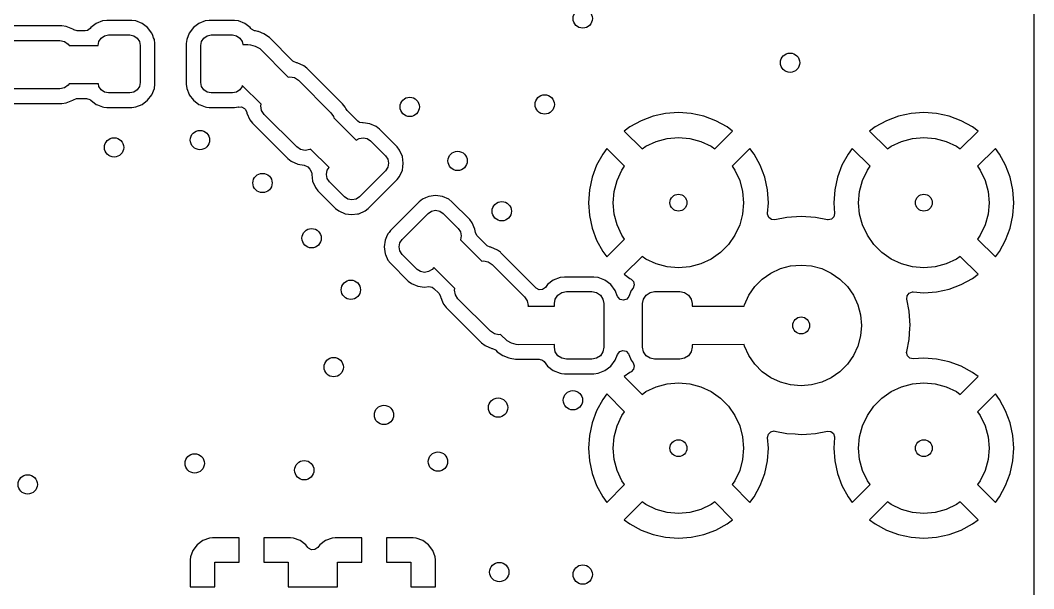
# Model space of a CAD drawing. Extents: x 0.21 to 2.19, y 0.21 to 1.79.
# Drawn here: x 1.364 to 2.19, y 0.574 to 1.038 of the extents above; entities that cross this region are included whole.
import ezdxf

# ---------------------------------------------------------------- set-up
doc = ezdxf.new("R2010")
doc.units = 0
doc.header["$MEASUREMENT"] = 0
doc.layers.add('BLACK', color=7, linetype='CONTINUOUS')

msp = doc.modelspace()

# ---------------------------------------------------------------- linework, layer by layer
at = {"layer": 'BLACK', "linetype": 'CONTINUOUS'}
for p, q in [((2.18959, 1.78463), (2.18959, 0.21537)), ((1.3974, 1.03292), (1.3566, 1.03292)), ((1.40088, 1.0325), (1.3974, 1.03292)), ((1.3974, 1.03292), (1.3974, 1.03292)), ((1.42544, 1.035), (1.42097, 1.0316)), ((1.43067, 1.03706), (1.42544, 1.035)), ((1.43396, 1.03745), (1.43067, 1.03706)), ((1.45438, 1.03745), (1.43396, 1.03745)), ((1.43396, 1.03745), (1.43396, 1.03745)), ((1.45767, 1.03706), (1.45438, 1.03745)), ((1.45438, 1.03745), (1.45438, 1.03745)), ((1.46289, 1.035), (1.45767, 1.03706)), ((1.45767, 1.03706), (1.45767, 1.03706)), ((1.46737, 1.0316), (1.46289, 1.035)), ((1.46289, 1.035), (1.46289, 1.035)), ((1.46289, 1.035), (1.46289, 1.035)), ((1.50911, 1.035), (1.50463, 1.0316)), ((1.51433, 1.03706), (1.50911, 1.035)), ((1.51762, 1.03745), (1.51433, 1.03706)), ((1.53804, 1.03745), (1.51762, 1.03745)), ((1.51762, 1.03745), (1.51762, 1.03745)), ((1.54133, 1.03706), (1.53804, 1.03745)), ((1.53804, 1.03745), (1.53804, 1.03745)), ((1.54656, 1.035), (1.54133, 1.03706)), ((1.54133, 1.03706), (1.54133, 1.03706)), ((1.55103, 1.0316), (1.54656, 1.035)), ((1.54656, 1.035), (1.54656, 1.035)), ((1.54656, 1.035), (1.54656, 1.035)), ((1.40642, 1.03031), (1.40088, 1.0325)), ((1.40088, 1.0325), (1.40088, 1.0325)), ((1.40685, 1.02999), (1.40642, 1.03031)), ((1.40642, 1.03031), (1.40642, 1.03031)), ((1.40717, 1.02977), (1.40685, 1.02999)), ((1.40985, 1.02898), (1.40717, 1.02977)), ((1.41651, 1.02898), (1.40985, 1.02898)), ((1.41822, 1.02928), (1.41651, 1.02898)), ((1.42047, 1.03094), (1.41822, 1.02928)), ((1.42097, 1.0316), (1.42047, 1.03094)), ((1.42947, 1.0231), (1.43226, 1.02497)), ((1.43226, 1.02497), (1.43556, 1.02562)), ((1.43556, 1.02562), (1.45278, 1.02562)), ((1.45278, 1.02562), (1.45608, 1.02497)), ((1.45608, 1.02497), (1.45887, 1.0231)), ((1.47077, 1.02712), (1.46737, 1.0316)), ((1.47157, 1.0251), (1.47077, 1.02712)), ((1.47225, 1.02337), (1.47157, 1.0251)), ((1.50123, 1.02712), (1.49917, 1.0219)), ((1.50463, 1.0316), (1.50123, 1.02712)), ((1.51313, 1.0231), (1.51592, 1.02497)), ((1.51592, 1.02497), (1.51922, 1.02562)), ((1.51922, 1.02562), (1.53644, 1.02562)), ((1.53644, 1.02562), (1.53974, 1.02497)), ((1.53974, 1.02497), (1.54253, 1.0231)), ((1.55156, 1.0309), (1.55103, 1.0316)), ((1.55207, 1.03033), (1.55156, 1.0309)), ((1.55455, 1.02904), (1.55207, 1.03033)), ((1.55531, 1.02888), (1.55455, 1.02904)), ((1.55715, 1.02852), (1.55531, 1.02888)), ((1.55762, 1.02833), (1.55715, 1.02852)), ((1.55715, 1.02852), (1.55715, 1.02852)), ((1.56217, 1.02644), (1.55762, 1.02833)), ((1.56669, 1.02342), (1.56217, 1.02644)), ((1.3583, 1.02109), (1.3957, 1.02109)), ((1.3957, 1.02109), (1.39947, 1.02034)), ((1.39947, 1.02034), (1.40266, 1.0182)), ((1.40266, 1.0182), (1.40342, 1.01707)), ((1.40342, 1.01707), (1.42697, 1.01712)), ((1.42697, 1.01712), (1.4276, 1.02031)), ((1.4276, 1.02031), (1.42947, 1.0231)), ((1.45887, 1.0231), (1.46074, 1.02031)), ((1.46074, 1.02031), (1.46139, 1.01701)), ((1.46139, 1.01701), (1.46139, 0.98699)), ((1.47283, 1.0219), (1.47225, 1.02337)), ((1.47322, 1.01861), (1.47283, 1.0219)), ((1.47322, 0.98539), (1.47322, 1.01861)), ((1.47322, 1.01861), (1.47322, 1.01861)), ((1.49917, 1.0219), (1.49878, 1.01861)), ((1.49878, 1.01861), (1.49878, 0.98539)), ((1.51061, 1.01701), (1.51126, 1.02031)), ((1.51061, 0.98699), (1.51061, 1.01701)), ((1.51126, 1.02031), (1.51313, 1.0231)), ((1.54253, 1.0231), (1.5444, 1.02031)), ((1.5444, 1.02031), (1.54491, 1.01772)), ((1.54491, 1.01772), (1.54911, 1.01775)), ((1.54911, 1.01775), (1.55116, 1.01761)), ((1.55116, 1.01761), (1.55513, 1.01655)), ((1.55513, 1.01655), (1.55869, 1.01449)), ((1.58583, 1.00428), (1.56669, 1.02342)), ((1.56669, 1.02342), (1.56669, 1.02342)), ((1.55869, 1.01449), (1.58198, 0.99132)), ((1.58611, 1.00402), (1.58583, 1.00428)), ((1.58866, 1.00288), (1.58611, 1.00402)), ((1.58919, 1.0028), (1.58866, 1.00288)), ((1.59466, 1.00043), (1.58919, 1.0028)), ((1.59711, 0.9985), (1.59466, 1.00043)), ((1.59466, 1.00043), (1.59466, 1.00043)), ((1.58198, 0.99132), (1.58329, 0.99158)), ((1.58329, 0.99158), (1.58706, 0.99083)), ((1.59741, 0.99826), (1.59711, 0.9985)), ((1.59742, 0.99826), (1.59741, 0.99826)), ((1.62626, 0.96942), (1.59742, 0.99826)), ((1.40266, 0.9846), (1.39947, 0.98247)), ((1.4034, 0.98571), (1.40266, 0.9846)), ((1.42719, 0.98575), (1.4034, 0.98571)), ((1.4276, 0.98369), (1.42719, 0.98575)), ((1.42947, 0.9809), (1.4276, 0.98369)), ((1.46074, 0.98369), (1.45887, 0.9809)), ((1.46139, 0.98699), (1.46074, 0.98369)), ((1.47283, 0.9821), (1.47322, 0.98539)), ((1.49878, 0.98539), (1.49917, 0.9821)), ((1.51126, 0.98369), (1.51061, 0.98699)), ((1.51313, 0.9809), (1.51126, 0.98369)), ((1.5444, 0.98369), (1.54253, 0.9809)), ((1.54453, 0.98434), (1.5444, 0.98369)), ((1.55979, 0.96914), (1.54453, 0.98434)), ((1.58706, 0.99083), (1.59025, 0.9887)), ((1.59025, 0.9887), (1.6167, 0.96225)), ((1.3957, 0.98172), (1.3583, 0.98172)), ((1.39947, 0.98247), (1.3957, 0.98172)), ((1.43226, 0.97903), (1.42947, 0.9809)), ((1.43556, 0.97838), (1.43226, 0.97903)), ((1.45278, 0.97838), (1.43556, 0.97838)), ((1.45608, 0.97903), (1.45278, 0.97838)), ((1.45887, 0.9809), (1.45608, 0.97903)), ((1.46737, 0.9724), (1.47077, 0.97688)), ((1.47077, 0.97688), (1.47283, 0.9821)), ((1.49917, 0.9821), (1.50117, 0.97703)), ((1.50117, 0.97703), (1.50123, 0.97688)), ((1.50123, 0.97688), (1.50463, 0.9724)), ((1.51592, 0.97903), (1.51313, 0.9809)), ((1.51922, 0.97838), (1.51592, 0.97903)), ((1.53644, 0.97838), (1.51922, 0.97838)), ((1.53974, 0.97903), (1.53644, 0.97838)), ((1.54253, 0.9809), (1.53974, 0.97903)), ((1.3566, 0.96989), (1.3974, 0.96989)), ((1.3974, 0.96989), (1.40088, 0.9703)), ((1.3974, 0.96989), (1.3974, 0.96989)), ((1.40088, 0.9703), (1.40642, 0.97249)), ((1.40642, 0.97249), (1.40685, 0.97281)), ((1.40642, 0.97249), (1.40642, 0.97249)), ((1.40685, 0.97281), (1.40946, 0.97381)), ((1.40946, 0.97381), (1.40985, 0.97382)), ((1.40985, 0.97382), (1.41749, 0.97382)), ((1.41749, 0.97382), (1.42017, 0.97304)), ((1.42017, 0.97304), (1.42085, 0.97249)), ((1.42085, 0.97249), (1.42097, 0.9724)), ((1.42097, 0.9724), (1.42097, 0.9724)), ((1.42097, 0.9724), (1.42544, 0.969)), ((1.42544, 0.969), (1.4266, 0.96855)), ((1.4266, 0.96855), (1.43067, 0.96694)), ((1.43067, 0.96694), (1.43067, 0.96694)), ((1.43067, 0.96694), (1.43171, 0.96682)), ((1.43171, 0.96682), (1.43396, 0.96655)), ((1.43396, 0.96655), (1.43396, 0.96655)), ((1.43396, 0.96655), (1.45438, 0.96655)), ((1.45438, 0.96655), (1.45767, 0.96694)), ((1.45438, 0.96655), (1.45438, 0.96655)), ((1.45767, 0.96694), (1.46289, 0.969)), ((1.46289, 0.969), (1.46737, 0.9724)), ((1.50463, 0.9724), (1.50911, 0.969)), ((1.50911, 0.969), (1.51026, 0.96855)), ((1.51026, 0.96855), (1.51433, 0.96694)), ((1.51433, 0.96694), (1.51433, 0.96694)), ((1.51433, 0.96694), (1.51537, 0.96682)), ((1.51537, 0.96682), (1.51762, 0.96655)), ((1.51762, 0.96655), (1.51762, 0.96655)), ((1.51762, 0.96655), (1.53804, 0.96655)), ((1.53804, 0.96655), (1.54133, 0.96694)), ((1.53804, 0.96655), (1.53804, 0.96655)), ((1.54133, 0.96694), (1.54164, 0.96702)), ((1.54164, 0.96702), (1.54167, 0.96689)), ((1.54167, 0.96689), (1.54383, 0.96709)), ((1.54383, 0.96709), (1.54631, 0.9658)), ((1.55953, 0.96782), (1.55979, 0.96914)), ((1.56028, 0.96405), (1.55953, 0.96782)), ((1.62626, 0.96941), (1.62626, 0.96942)), ((1.62843, 0.96666), (1.62626, 0.96941)), ((1.62626, 0.96941), (1.62626, 0.96941)), ((1.62887, 0.96565), (1.62843, 0.96666)), ((1.54631, 0.9658), (1.54638, 0.96573)), ((1.54638, 0.96573), (1.54682, 0.96528)), ((1.54682, 0.96528), (1.54816, 0.96283)), ((1.54816, 0.96283), (1.54823, 0.96245)), ((1.54823, 0.96245), (1.5483, 0.96191)), ((1.5483, 0.96191), (1.5483, 0.96191)), ((1.5483, 0.96191), (1.55068, 0.95645)), ((1.56241, 0.96086), (1.56028, 0.96405)), ((1.58886, 0.93441), (1.56241, 0.96086)), ((1.6167, 0.96225), (1.61883, 0.95906)), ((1.61883, 0.95906), (1.61901, 0.95813)), ((1.62888, 0.96561), (1.62887, 0.96565)), ((1.62993, 0.96408), (1.62888, 0.96561)), ((1.63869, 0.95531), (1.62993, 0.96408)), ((1.87934, 0.95934), (1.86953, 0.95568)), ((1.88956, 0.96156), (1.87934, 0.95934)), ((1.9, 0.96231), (1.88956, 0.96156)), ((1.91044, 0.96156), (1.9, 0.96231)), ((1.92066, 0.95934), (1.91044, 0.96156)), ((1.93047, 0.95568), (1.92066, 0.95934)), ((2.07934, 0.95934), (2.06953, 0.95568)), ((2.08956, 0.96156), (2.07934, 0.95934)), ((2.1, 0.96231), (2.08956, 0.96156)), ((2.11044, 0.96156), (2.1, 0.96231)), ((2.12066, 0.95934), (2.11044, 0.96156)), ((2.13047, 0.95568), (2.12066, 0.95934)), ((1.55068, 0.95645), (1.55284, 0.95369)), ((1.55284, 0.95369), (1.55284, 0.95369)), ((1.55284, 0.95369), (1.55285, 0.95369)), ((1.55285, 0.95369), (1.58169, 0.92485)), ((1.61901, 0.95813), (1.63745, 0.93977)), ((1.64011, 0.95432), (1.63869, 0.95531)), ((1.64261, 0.95395), (1.64011, 0.95432)), ((1.64261, 0.95392), (1.64261, 0.95395)), ((1.6428, 0.95392), (1.64261, 0.95392)), ((1.64287, 0.95391), (1.6428, 0.95392)), ((1.64295, 0.95392), (1.64287, 0.95391)), ((1.64851, 0.95315), (1.64295, 0.95392)), ((1.64295, 0.95392), (1.64295, 0.95392)), ((1.65367, 0.95091), (1.64851, 0.95315)), ((1.64851, 0.95315), (1.64851, 0.95315)), ((1.64851, 0.95315), (1.64851, 0.95315)), ((1.65627, 0.94887), (1.65367, 0.95091)), ((1.86035, 0.95067), (1.85583, 0.94728)), ((1.86953, 0.95568), (1.86035, 0.95067)), ((1.93965, 0.95067), (1.93047, 0.95568)), ((1.94417, 0.94728), (1.93965, 0.95067)), ((2.06035, 0.95067), (2.05583, 0.94728)), ((2.06953, 0.95568), (2.06035, 0.95067)), ((2.13965, 0.95067), (2.13047, 0.95568)), ((2.14417, 0.94728), (2.13965, 0.95067)), ((1.63965, 0.94124), (1.64295, 0.94189)), ((1.64295, 0.94189), (1.64624, 0.94124)), ((1.67071, 0.93443), (1.65627, 0.94887)), ((1.65627, 0.94887), (1.65627, 0.94887)), ((1.65627, 0.94887), (1.65627, 0.94887)), ((1.85583, 0.94728), (1.85583, 0.94728)), ((1.85583, 0.94728), (1.8703, 0.93281)), ((1.89077, 0.94132), (1.9, 0.94212)), ((1.9, 0.94212), (1.90923, 0.94132)), ((1.9297, 0.93281), (1.94417, 0.94728)), ((2.05583, 0.94728), (2.05583, 0.94728)), ((2.05583, 0.94728), (2.0703, 0.93281)), ((2.09077, 0.94132), (2.1, 0.94212)), ((2.1, 0.94212), (2.10923, 0.94132)), ((2.1297, 0.93281), (2.14417, 0.94728)), ((1.59205, 0.93228), (1.58886, 0.93441)), ((1.63745, 0.93977), (1.63965, 0.94124)), ((1.64624, 0.94124), (1.64903, 0.93937)), ((1.64903, 0.93937), (1.66121, 0.92719)), ((1.67276, 0.93182), (1.67071, 0.93443)), ((1.67071, 0.93443), (1.67071, 0.93443)), ((1.67071, 0.93443), (1.67071, 0.93443)), ((1.8703, 0.93281), (1.87343, 0.935)), ((1.87343, 0.935), (1.88182, 0.93892)), ((1.88182, 0.93892), (1.89077, 0.94132)), ((1.90923, 0.94132), (1.91818, 0.93892)), ((1.91818, 0.93892), (1.92657, 0.935)), ((1.92657, 0.935), (1.9297, 0.93281)), ((2.0703, 0.93281), (2.07343, 0.935)), ((2.07343, 0.935), (2.08182, 0.93892)), ((2.08182, 0.93892), (2.09077, 0.94132)), ((2.10923, 0.94132), (2.11818, 0.93892)), ((2.11818, 0.93892), (2.12657, 0.935)), ((2.12657, 0.935), (2.1297, 0.93281)), ((1.59582, 0.93153), (1.59205, 0.93228)), ((1.59958, 0.93228), (1.59582, 0.93153)), ((1.60015, 0.93265), (1.59958, 0.93228)), ((1.61526, 0.9176), (1.60015, 0.93265)), ((1.66121, 0.92719), (1.66308, 0.9244)), ((1.67499, 0.92667), (1.67276, 0.93182)), ((1.67576, 0.9211), (1.67499, 0.92667)), ((1.67499, 0.92667), (1.67499, 0.92667)), ((1.67499, 0.92667), (1.67499, 0.92667)), ((1.83831, 0.92862), (1.83329, 0.91944)), ((1.84169, 0.93314), (1.83831, 0.92862)), ((1.85616, 0.91867), (1.84169, 0.93314)), ((1.84169, 0.93314), (1.84169, 0.93314)), ((1.95831, 0.93314), (1.94384, 0.91867)), ((1.96169, 0.92862), (1.95831, 0.93314)), ((1.96671, 0.91944), (1.96169, 0.92862)), ((2.03831, 0.92862), (2.03329, 0.91944)), ((2.04169, 0.93314), (2.03831, 0.92862)), ((2.05616, 0.91867), (2.04169, 0.93314)), ((2.04169, 0.93314), (2.04169, 0.93314)), ((2.15831, 0.93314), (2.14384, 0.91867)), ((2.16169, 0.92862), (2.15831, 0.93314)), ((2.15831, 0.93314), (2.15831, 0.93314)), ((2.16671, 0.91944), (2.16169, 0.92862)), ((1.58169, 0.92485), (1.58169, 0.92484)), ((1.58169, 0.92484), (1.58169, 0.92484)), ((1.58169, 0.92484), (1.58445, 0.92268)), ((1.58445, 0.92268), (1.58991, 0.9203)), ((1.58991, 0.9203), (1.58991, 0.9203)), ((1.58991, 0.9203), (1.58991, 0.9203)), ((1.58991, 0.9203), (1.59496, 0.91961)), ((1.59496, 0.91961), (1.59751, 0.91847)), ((1.59751, 0.91847), (1.59779, 0.9182)), ((1.59779, 0.9182), (1.59969, 0.91631)), ((1.61376, 0.91535), (1.61526, 0.9176)), ((1.66308, 0.91781), (1.66121, 0.91501)), ((1.66308, 0.9244), (1.66374, 0.9211)), ((1.66374, 0.9211), (1.66308, 0.91781)), ((1.67499, 0.91554), (1.67537, 0.91823)), ((1.67537, 0.91823), (1.67576, 0.9211)), ((1.67576, 0.9211), (1.67576, 0.9211)), ((1.83329, 0.91944), (1.82963, 0.90963)), ((1.85397, 0.91555), (1.85616, 0.91867)), ((1.94384, 0.91867), (1.94603, 0.91555)), ((1.97037, 0.90963), (1.96671, 0.91944)), ((2.03329, 0.91944), (2.02963, 0.90963)), ((2.05397, 0.91555), (2.05616, 0.91867)), ((2.14384, 0.91867), (2.14603, 0.91555)), ((2.17037, 0.90963), (2.16671, 0.91944)), ((1.59969, 0.91631), (1.60103, 0.91386)), ((1.60103, 0.91386), (1.60108, 0.91239)), ((1.60108, 0.91239), (1.60108, 0.91239)), ((1.60108, 0.91239), (1.60108, 0.91239)), ((1.60108, 0.91239), (1.60109, 0.91213)), ((1.60109, 0.91213), (1.60108, 0.91205)), ((1.60108, 0.91205), (1.60108, 0.91205)), ((1.60108, 0.91205), (1.60185, 0.90649)), ((1.61311, 0.91205), (1.61376, 0.91535)), ((1.61376, 0.90876), (1.61311, 0.91205)), ((1.61563, 0.90597), (1.61376, 0.90876)), ((1.66121, 0.91501), (1.63999, 0.89379)), ((1.67071, 0.90778), (1.67276, 0.91038)), ((1.67276, 0.91038), (1.67499, 0.91554)), ((1.82963, 0.90963), (1.82741, 0.89941)), ((1.85006, 0.90715), (1.85397, 0.91555)), ((1.94603, 0.91555), (1.94994, 0.90715)), ((1.97259, 0.89941), (1.97037, 0.90963)), ((2.02963, 0.90963), (2.02741, 0.89941)), ((2.05006, 0.90715), (2.05397, 0.91555)), ((2.14603, 0.91555), (2.14994, 0.90715)), ((2.17259, 0.89941), (2.17037, 0.90963)), ((1.60185, 0.90649), (1.60185, 0.90649)), ((1.60185, 0.90649), (1.60185, 0.90649)), ((1.60185, 0.90649), (1.60409, 0.90133)), ((1.60409, 0.90133), (1.60613, 0.89873)), ((1.62781, 0.89379), (1.61563, 0.90597)), ((1.64722, 0.88429), (1.67071, 0.90778)), ((1.84766, 0.8982), (1.85006, 0.90715)), ((1.94994, 0.90715), (1.95234, 0.8982)), ((2.04766, 0.8982), (2.05006, 0.90715)), ((2.14994, 0.90715), (2.15234, 0.8982)), ((1.60613, 0.89873), (1.60613, 0.89873)), ((1.60613, 0.89873), (1.60613, 0.89873)), ((1.60613, 0.89873), (1.62057, 0.88429)), ((1.6306, 0.89192), (1.62781, 0.89379)), ((1.63999, 0.89379), (1.63719, 0.89192)), ((1.69396, 0.89287), (1.69138, 0.89176)), ((1.69654, 0.89399), (1.69396, 0.89287)), ((1.7021, 0.89476), (1.69654, 0.89399)), ((1.69654, 0.89399), (1.69654, 0.89399)), ((1.70767, 0.89399), (1.7021, 0.89476)), ((1.7021, 0.89476), (1.7021, 0.89476)), ((1.71282, 0.89176), (1.70767, 0.89399)), ((1.70767, 0.89399), (1.70767, 0.89399)), ((1.70767, 0.89399), (1.70767, 0.89399)), ((1.82741, 0.89941), (1.82666, 0.88897)), ((1.84685, 0.88897), (1.84766, 0.8982)), ((1.95234, 0.8982), (1.95315, 0.88897)), ((1.97334, 0.88897), (1.97259, 0.89941)), ((2.02741, 0.89941), (2.02666, 0.88897)), ((2.04685, 0.88897), (2.04766, 0.8982)), ((2.15234, 0.8982), (2.15315, 0.88897)), ((2.17334, 0.88897), (2.17259, 0.89941)), ((1.62057, 0.88429), (1.62057, 0.88429)), ((1.62057, 0.88429), (1.62057, 0.88429)), ((1.62057, 0.88429), (1.62318, 0.88224)), ((1.6339, 0.89126), (1.6306, 0.89192)), ((1.63719, 0.89192), (1.6339, 0.89126)), ((1.64462, 0.88224), (1.64722, 0.88429)), ((1.68878, 0.88971), (1.66529, 0.86622)), ((1.69133, 0.89172), (1.68878, 0.88971)), ((1.69138, 0.89176), (1.69133, 0.89172)), ((1.71543, 0.88971), (1.71282, 0.89176)), ((1.72987, 0.87527), (1.71543, 0.88971)), ((1.71543, 0.88971), (1.71543, 0.88971)), ((1.71543, 0.88971), (1.71543, 0.88971)), ((1.82666, 0.88897), (1.82741, 0.87854)), ((1.84766, 0.87974), (1.84685, 0.88897)), ((1.95315, 0.88897), (1.95234, 0.87974)), ((1.97271, 0.88028), (1.97334, 0.88897)), ((2.02666, 0.88897), (2.02729, 0.88028)), ((2.04766, 0.87974), (2.04685, 0.88897)), ((2.15315, 0.88897), (2.15234, 0.87974)), ((2.17259, 0.87854), (2.17334, 0.88897)), ((1.62318, 0.88224), (1.62833, 0.88001)), ((1.62833, 0.88001), (1.62833, 0.88001)), ((1.62833, 0.88001), (1.62833, 0.88001)), ((1.62833, 0.88001), (1.6339, 0.87924)), ((1.6339, 0.87924), (1.63838, 0.87986)), ((1.6339, 0.87924), (1.6339, 0.87924)), ((1.6339, 0.87924), (1.6339, 0.87924)), ((1.63838, 0.87986), (1.63946, 0.88001)), ((1.63946, 0.88001), (1.64462, 0.88224)), ((1.67479, 0.85899), (1.69601, 0.88021)), ((1.69601, 0.88021), (1.69881, 0.88208)), ((1.69881, 0.88208), (1.7021, 0.88274)), ((1.7021, 0.88274), (1.7054, 0.88208)), ((1.7054, 0.88208), (1.70819, 0.88021)), ((1.70819, 0.88021), (1.72037, 0.86803)), ((1.82741, 0.87854), (1.82963, 0.86831)), ((1.85006, 0.87079), (1.84766, 0.87974)), ((1.95234, 0.87974), (1.94994, 0.87079)), ((1.97271, 0.87966), (1.97271, 0.88028)), ((1.97364, 0.87702), (1.97271, 0.87966)), ((1.97585, 0.87531), (1.97364, 0.87702)), ((1.98841, 0.87701), (1.97863, 0.87506)), ((2, 0.87777), (1.98841, 0.87701)), ((1.98841, 0.87701), (1.98841, 0.87701)), ((2.01159, 0.87701), (2, 0.87777)), ((2, 0.87777), (2, 0.87777)), ((2.02137, 0.87506), (2.01159, 0.87701)), ((2.01159, 0.87701), (2.01159, 0.87701)), ((2.02669, 0.87755), (2.02471, 0.87557)), ((2.02729, 0.88028), (2.02669, 0.87755)), ((2.05006, 0.87079), (2.04766, 0.87974)), ((2.15234, 0.87974), (2.14994, 0.87079)), ((2.17037, 0.86831), (2.17259, 0.87854)), ((1.72037, 0.86803), (1.72224, 0.86524)), ((1.73191, 0.87267), (1.72987, 0.87527)), ((1.72987, 0.87527), (1.72987, 0.87527)), ((1.72987, 0.87527), (1.72987, 0.87527)), ((1.73415, 0.86751), (1.73191, 0.87267)), ((1.73453, 0.8648), (1.73415, 0.86751)), ((1.82963, 0.86831), (1.83329, 0.85851)), ((1.85397, 0.8624), (1.85006, 0.87079)), ((1.94994, 0.87079), (1.94603, 0.8624)), ((1.97863, 0.87506), (1.97585, 0.87531)), ((2.02198, 0.87498), (2.02137, 0.87506)), ((2.02471, 0.87557), (2.02198, 0.87498)), ((2.05397, 0.8624), (2.05006, 0.87079)), ((2.14994, 0.87079), (2.14603, 0.8624)), ((2.16671, 0.85851), (2.17037, 0.86831)), ((1.66212, 0.86104), (1.66101, 0.85846)), ((1.66324, 0.86362), (1.66212, 0.86104)), ((1.66417, 0.8648), (1.66324, 0.86362)), ((1.66529, 0.86622), (1.66417, 0.8648)), ((1.72224, 0.86524), (1.72289, 0.86195)), ((1.72289, 0.86195), (1.72226, 0.85876)), ((1.73459, 0.86442), (1.73453, 0.8648)), ((1.73593, 0.86196), (1.73459, 0.86442)), ((1.74372, 0.85418), (1.73593, 0.86196)), ((1.84169, 0.8448), (1.85616, 0.85927)), ((1.85616, 0.85927), (1.85397, 0.8624)), ((1.94603, 0.8624), (1.94071, 0.85481)), ((2.05929, 0.85481), (2.05397, 0.8624)), ((2.14603, 0.8624), (2.14384, 0.85927)), ((2.14384, 0.85927), (2.15831, 0.8448)), ((1.66101, 0.85846), (1.66024, 0.8529)), ((1.66024, 0.8529), (1.66024, 0.8529)), ((1.66024, 0.8529), (1.66101, 0.84733)), ((1.66101, 0.85846), (1.66101, 0.85846)), ((1.67226, 0.8529), (1.67292, 0.85619)), ((1.67292, 0.8496), (1.67226, 0.8529)), ((1.67292, 0.85619), (1.67479, 0.85899)), ((1.72226, 0.85876), (1.73988, 0.84121)), ((1.744, 0.85391), (1.74372, 0.85418)), ((1.74655, 0.85277), (1.744, 0.85391)), ((1.74709, 0.8527), (1.74655, 0.85277)), ((1.75255, 0.85032), (1.74709, 0.8527)), ((1.83329, 0.85851), (1.83831, 0.84932)), ((1.94071, 0.85481), (1.93416, 0.84826)), ((2.06584, 0.84826), (2.05929, 0.85481)), ((2.16169, 0.84932), (2.16671, 0.85851)), ((1.66101, 0.84733), (1.66101, 0.84733)), ((1.66101, 0.84733), (1.66127, 0.84673)), ((1.66127, 0.84673), (1.66324, 0.84218)), ((1.67479, 0.84681), (1.67292, 0.8496)), ((1.68697, 0.83463), (1.67479, 0.84681)), ((1.75485, 0.84851), (1.75255, 0.85032)), ((1.75255, 0.85032), (1.75255, 0.85032)), ((1.75531, 0.84816), (1.75485, 0.84851)), ((1.75531, 0.84815), (1.75531, 0.84816)), ((1.78408, 0.81939), (1.75531, 0.84815)), ((1.83831, 0.84932), (1.84169, 0.8448)), ((1.84169, 0.8448), (1.84169, 0.8448)), ((1.8703, 0.84513), (1.85583, 0.83066)), ((1.87343, 0.84294), (1.8703, 0.84513)), ((1.88182, 0.83903), (1.87343, 0.84294)), ((1.92657, 0.84294), (1.91818, 0.83903)), ((1.93416, 0.84826), (1.92657, 0.84294)), ((2.07343, 0.84294), (2.06584, 0.84826)), ((2.08182, 0.83903), (2.07343, 0.84294)), ((2.12657, 0.84294), (2.11818, 0.83903)), ((2.1297, 0.84513), (2.12657, 0.84294)), ((2.14417, 0.83066), (2.1297, 0.84513)), ((2.15831, 0.8448), (2.16169, 0.84932)), ((2.15831, 0.8448), (2.15831, 0.8448)), ((1.66324, 0.84218), (1.66529, 0.83957)), ((1.66529, 0.83957), (1.66529, 0.83957)), ((1.66529, 0.83957), (1.66529, 0.83957)), ((1.66529, 0.83957), (1.67973, 0.82513)), ((1.68976, 0.83276), (1.68697, 0.83463)), ((1.69914, 0.83463), (1.69635, 0.83276)), ((1.70059, 0.83607), (1.69914, 0.83463)), ((1.71769, 0.81905), (1.70059, 0.83607)), ((1.73988, 0.84121), (1.74118, 0.84147)), ((1.74118, 0.84147), (1.74495, 0.84072)), ((1.74495, 0.84072), (1.74814, 0.83859)), ((1.74814, 0.83859), (1.77459, 0.81214)), ((1.89077, 0.83663), (1.88182, 0.83903)), ((1.9, 0.83582), (1.89077, 0.83663)), ((1.90923, 0.83663), (1.9, 0.83582)), ((1.91818, 0.83903), (1.90923, 0.83663)), ((1.97539, 0.83159), (1.98317, 0.83522)), ((1.98317, 0.83522), (1.99145, 0.83744)), ((1.99145, 0.83744), (2, 0.83819)), ((2, 0.83819), (2.00855, 0.83744)), ((2.00855, 0.83744), (2.01683, 0.83522)), ((2.01683, 0.83522), (2.02461, 0.83159)), ((2.09077, 0.83663), (2.08182, 0.83903)), ((2.1, 0.83582), (2.09077, 0.83663)), ((2.10923, 0.83663), (2.1, 0.83582)), ((2.11818, 0.83903), (2.10923, 0.83663)), ((1.69305, 0.83211), (1.68976, 0.83276)), ((1.69635, 0.83276), (1.69305, 0.83211)), ((1.80356, 0.82797), (1.79802, 0.82579)), ((1.80704, 0.82839), (1.80356, 0.82797)), ((1.83111, 0.82839), (1.80704, 0.82839)), ((1.80704, 0.82839), (1.80704, 0.82839)), ((1.83459, 0.82797), (1.83111, 0.82839)), ((1.83111, 0.82839), (1.83111, 0.82839)), ((1.84013, 0.82579), (1.83459, 0.82797)), ((1.83459, 0.82797), (1.83459, 0.82797)), ((1.85583, 0.83066), (1.86035, 0.82728)), ((1.86035, 0.82728), (1.8614, 0.82671)), ((1.8614, 0.82671), (1.86338, 0.82473)), ((1.9623, 0.82061), (1.96837, 0.82667)), ((1.96837, 0.82667), (1.97539, 0.83159)), ((2.02461, 0.83159), (2.03163, 0.82667)), ((2.03163, 0.82667), (2.0377, 0.82061)), ((2.13047, 0.82226), (2.13965, 0.82728)), ((2.13965, 0.82728), (2.14417, 0.83066)), ((2.14417, 0.83066), (2.14417, 0.83066)), ((1.67973, 0.82513), (1.67973, 0.82513)), ((1.67973, 0.82513), (1.67973, 0.82513)), ((1.67973, 0.82513), (1.68233, 0.82309)), ((1.68233, 0.82309), (1.68749, 0.82085)), ((1.68749, 0.82085), (1.68749, 0.82085)), ((1.68749, 0.82085), (1.68749, 0.82085)), ((1.68749, 0.82085), (1.69305, 0.82008)), ((1.69305, 0.82008), (1.69305, 0.82008)), ((1.69305, 0.82008), (1.69305, 0.82008)), ((1.69305, 0.82008), (1.69655, 0.82056)), ((1.69655, 0.82056), (1.69932, 0.82015)), ((1.69932, 0.82015), (1.70073, 0.81916)), ((1.70073, 0.81916), (1.70472, 0.81517)), ((1.71742, 0.81771), (1.71769, 0.81905)), ((1.7865, 0.81806), (1.78408, 0.81939)), ((1.78929, 0.81824), (1.7865, 0.81806)), ((1.79154, 0.8199), (1.78929, 0.81824)), ((1.79327, 0.82219), (1.79154, 0.8199)), ((1.79802, 0.82579), (1.79327, 0.82219)), ((1.79802, 0.82579), (1.79802, 0.82579)), ((1.84488, 0.82219), (1.84013, 0.82579)), ((1.84013, 0.82579), (1.84013, 0.82579)), ((1.84848, 0.81744), (1.84488, 0.82219)), ((1.86297, 0.81936), (1.86152, 0.81744)), ((1.86299, 0.81938), (1.86297, 0.81936)), ((1.86397, 0.822), (1.86299, 0.81938)), ((1.86338, 0.82473), (1.86397, 0.822)), ((1.95738, 0.81358), (1.9623, 0.82061)), ((2.0377, 0.82061), (2.04262, 0.81358)), ((2.11044, 0.81638), (2.12066, 0.81861)), ((2.12066, 0.81861), (2.13047, 0.82226)), ((1.70472, 0.81517), (1.70606, 0.81272)), ((1.70606, 0.81272), (1.70612, 0.81234)), ((1.70612, 0.81234), (1.7062, 0.81181)), ((1.7062, 0.81181), (1.70778, 0.80817)), ((1.71817, 0.81394), (1.71742, 0.81771)), ((1.7203, 0.81075), (1.71817, 0.81394)), ((1.74675, 0.7843), (1.7203, 0.81075)), ((1.77459, 0.81214), (1.77672, 0.80895)), ((1.7989, 0.80672), (1.79965, 0.81048)), ((1.79965, 0.81048), (1.80178, 0.81368)), ((1.80178, 0.81368), (1.80497, 0.81581)), ((1.80497, 0.81581), (1.80874, 0.81656)), ((1.80874, 0.81656), (1.82941, 0.81656)), ((1.82941, 0.81656), (1.83318, 0.81581)), ((1.83318, 0.81581), (1.83637, 0.81368)), ((1.83637, 0.81368), (1.8385, 0.81048)), ((1.8385, 0.81048), (1.83925, 0.80672)), ((1.85039, 0.8126), (1.84848, 0.81744)), ((1.84848, 0.81744), (1.84848, 0.81744)), ((1.8506, 0.81213), (1.85039, 0.8126)), ((1.85254, 0.81012), (1.8506, 0.81213)), ((1.85526, 0.80947), (1.85254, 0.81012)), ((1.8579, 0.8104), (1.85526, 0.80947)), ((1.85961, 0.8126), (1.8579, 0.8104)), ((1.86152, 0.81744), (1.85961, 0.8126)), ((1.86152, 0.81744), (1.86152, 0.81744)), ((1.87075, 0.80672), (1.8715, 0.81048)), ((1.8715, 0.81048), (1.87363, 0.81368)), ((1.87363, 0.81368), (1.87682, 0.81581)), ((1.87682, 0.81581), (1.88059, 0.81656)), ((1.88059, 0.81656), (1.90126, 0.81656)), ((1.90126, 0.81656), (1.90503, 0.81581)), ((1.90503, 0.81581), (1.90822, 0.81368)), ((1.90822, 0.81368), (1.91035, 0.81048)), ((1.91035, 0.81048), (1.9111, 0.80672)), ((1.95376, 0.8058), (1.95738, 0.81358)), ((2.04262, 0.81358), (2.04624, 0.8058)), ((2.08609, 0.81034), (2.08634, 0.81313)), ((2.08803, 0.80056), (2.08609, 0.81034)), ((2.08634, 0.81313), (2.08805, 0.81533)), ((2.08805, 0.81533), (2.09069, 0.81626)), ((2.09069, 0.81626), (2.09131, 0.81626)), ((2.09131, 0.81626), (2.1, 0.81564)), ((2.1, 0.81564), (2.11044, 0.81638)), ((1.70778, 0.80817), (1.70857, 0.80634)), ((1.70857, 0.80634), (1.70997, 0.80456)), ((1.70997, 0.80456), (1.71074, 0.80359)), ((1.71074, 0.80359), (1.71074, 0.80358)), ((1.71074, 0.80358), (1.73958, 0.77474)), ((1.77672, 0.80895), (1.77747, 0.80518)), ((1.77747, 0.80518), (1.77736, 0.80464)), ((1.77736, 0.80464), (1.7989, 0.80469)), ((1.7989, 0.80469), (1.7989, 0.80672)), ((1.83925, 0.80672), (1.83925, 0.77128)), ((1.87075, 0.77128), (1.87075, 0.80672)), ((1.9111, 0.80672), (1.9111, 0.80464)), ((1.9111, 0.80464), (1.95346, 0.80469)), ((1.95346, 0.80469), (1.95376, 0.8058)), ((2.04624, 0.8058), (2.04846, 0.79752)), ((2.04846, 0.79752), (2.04921, 0.78897)), ((2.08879, 0.78897), (2.08803, 0.80056)), ((2.08803, 0.80056), (2.08803, 0.80056)), ((2.04921, 0.78897), (2.04846, 0.78043)), ((2.08803, 0.77738), (2.08865, 0.7868)), ((2.08865, 0.7868), (2.08879, 0.78897)), ((2.08879, 0.78897), (2.08879, 0.78897)), ((1.74994, 0.78217), (1.74675, 0.7843)), ((1.75371, 0.78142), (1.74994, 0.78217)), ((1.75508, 0.78169), (1.75371, 0.78142)), ((1.76031, 0.77651), (1.75508, 0.78169)), ((1.76387, 0.77445), (1.76031, 0.77651)), ((2.04846, 0.78043), (2.04624, 0.77214)), ((2.08609, 0.7676), (2.08803, 0.77738)), ((1.73958, 0.77474), (1.73959, 0.77474)), ((1.73959, 0.77474), (1.73959, 0.77474)), ((1.73959, 0.77474), (1.74234, 0.77257)), ((1.74234, 0.77257), (1.74781, 0.7702)), ((1.74781, 0.7702), (1.74834, 0.77012)), ((1.74834, 0.77012), (1.75089, 0.76898)), ((1.75089, 0.76898), (1.75117, 0.76872)), ((1.75117, 0.76872), (1.75231, 0.76758)), ((1.76784, 0.77339), (1.76387, 0.77445)), ((1.76989, 0.77325), (1.76784, 0.77339)), ((1.7989, 0.77333), (1.76989, 0.77325)), ((1.7989, 0.77128), (1.7989, 0.77333)), ((1.79965, 0.76752), (1.7989, 0.77128)), ((1.83925, 0.77128), (1.8385, 0.76752)), ((1.8521, 0.7676), (1.85474, 0.76853)), ((1.85474, 0.76853), (1.85746, 0.76788)), ((1.8715, 0.76752), (1.87075, 0.77128)), ((1.9111, 0.77128), (1.91035, 0.76752)), ((1.95344, 0.77333), (1.9111, 0.77328)), ((1.9111, 0.77328), (1.9111, 0.77128)), ((1.95376, 0.77214), (1.95344, 0.77333)), ((1.95738, 0.76437), (1.95376, 0.77214)), ((2.04624, 0.77214), (2.04262, 0.76437)), ((1.75231, 0.76758), (1.75683, 0.76456)), ((1.75683, 0.76456), (1.76163, 0.76257)), ((1.76163, 0.76257), (1.76185, 0.76248)), ((1.76185, 0.76248), (1.76291, 0.76227)), ((1.76291, 0.76227), (1.76291, 0.76227)), ((1.76291, 0.76227), (1.76291, 0.76227)), ((1.76291, 0.76227), (1.76718, 0.76142)), ((1.76718, 0.76142), (1.78655, 0.76142)), ((1.78655, 0.76142), (1.78924, 0.76063)), ((1.78924, 0.76063), (1.79051, 0.75946)), ((1.80178, 0.76432), (1.79965, 0.76752)), ((1.80497, 0.76219), (1.80178, 0.76432)), ((1.80874, 0.76144), (1.80497, 0.76219)), ((1.82941, 0.76144), (1.80874, 0.76144)), ((1.83318, 0.76219), (1.82941, 0.76144)), ((1.83637, 0.76432), (1.83318, 0.76219)), ((1.8385, 0.76752), (1.83637, 0.76432)), ((1.84488, 0.75581), (1.84848, 0.76056)), ((1.84848, 0.76056), (1.85039, 0.7654)), ((1.85039, 0.7654), (1.8521, 0.7676)), ((1.85746, 0.76788), (1.8594, 0.76587)), ((1.8594, 0.76587), (1.85961, 0.7654)), ((1.85961, 0.7654), (1.86152, 0.76056)), ((1.86152, 0.76056), (1.86152, 0.76056)), ((1.86152, 0.76056), (1.863, 0.75861)), ((1.87363, 0.76432), (1.8715, 0.76752)), ((1.87682, 0.76219), (1.87363, 0.76432)), ((1.88059, 0.76144), (1.87682, 0.76219)), ((1.90126, 0.76144), (1.88059, 0.76144)), ((1.90503, 0.76219), (1.90126, 0.76144)), ((1.90822, 0.76432), (1.90503, 0.76219)), ((1.91035, 0.76752), (1.90822, 0.76432)), ((1.9623, 0.75734), (1.95738, 0.76437)), ((2.04262, 0.76437), (2.0377, 0.75734)), ((2.086, 0.76699), (2.08609, 0.7676)), ((2.0866, 0.76426), (2.086, 0.76699)), ((2.08858, 0.76228), (2.0866, 0.76426)), ((2.09131, 0.76169), (2.08858, 0.76228)), ((2.1, 0.76231), (2.09131, 0.76169)), ((2.11044, 0.76156), (2.1, 0.76231)), ((2.12066, 0.75934), (2.11044, 0.76156)), ((1.79051, 0.75946), (1.79327, 0.75581)), ((1.79327, 0.75581), (1.79802, 0.75221)), ((1.79802, 0.75221), (1.79802, 0.75221)), ((1.79802, 0.75221), (1.80356, 0.75003)), ((1.83459, 0.75003), (1.84013, 0.75221)), ((1.84013, 0.75221), (1.84488, 0.75581)), ((1.86342, 0.75326), (1.86146, 0.75127)), ((1.863, 0.75861), (1.864, 0.75599)), ((1.864, 0.75599), (1.86342, 0.75326)), ((1.96837, 0.75127), (1.9623, 0.75734)), ((2.0377, 0.75734), (2.03163, 0.75127)), ((2.13047, 0.75568), (2.12066, 0.75934)), ((2.13965, 0.75067), (2.13047, 0.75568)), ((1.80356, 0.75003), (1.80356, 0.75003)), ((1.80356, 0.75003), (1.80466, 0.7499)), ((1.80466, 0.7499), (1.80704, 0.74961)), ((1.80704, 0.74961), (1.80704, 0.74961)), ((1.80704, 0.74961), (1.83111, 0.74961)), ((1.83111, 0.74961), (1.83459, 0.75003)), ((1.83111, 0.74961), (1.83111, 0.74961)), ((1.86035, 0.75067), (1.85583, 0.74728)), ((1.85583, 0.74728), (1.85583, 0.74728)), ((1.85583, 0.74728), (1.8703, 0.73281)), ((1.86143, 0.75126), (1.86035, 0.75067)), ((1.86146, 0.75127), (1.86143, 0.75126)), ((1.97539, 0.74635), (1.96837, 0.75127)), ((1.98317, 0.74273), (1.97539, 0.74635)), ((2.02461, 0.74635), (2.01683, 0.74273)), ((2.03163, 0.75127), (2.02461, 0.74635)), ((2.1297, 0.73281), (2.14417, 0.74728)), ((2.14417, 0.74728), (2.13965, 0.75067)), ((1.87343, 0.735), (1.88182, 0.73892)), ((1.88182, 0.73892), (1.89077, 0.74132)), ((1.89077, 0.74132), (1.9, 0.74212)), ((1.9, 0.74212), (1.90923, 0.74132)), ((1.90923, 0.74132), (1.91818, 0.73892)), ((1.91818, 0.73892), (1.92657, 0.735)), ((1.99145, 0.74051), (1.98317, 0.74273)), ((2, 0.73976), (1.99145, 0.74051)), ((2.00855, 0.74051), (2, 0.73976)), ((2.01683, 0.74273), (2.00855, 0.74051)), ((2.07343, 0.735), (2.08182, 0.73892)), ((2.08182, 0.73892), (2.09077, 0.74132)), ((2.09077, 0.74132), (2.1, 0.74212)), ((2.1, 0.74212), (2.10923, 0.74132)), ((2.10923, 0.74132), (2.11818, 0.73892)), ((2.11818, 0.73892), (2.12657, 0.735)), ((1.83831, 0.72862), (1.83329, 0.71944)), ((1.84169, 0.73314), (1.83831, 0.72862)), ((1.85616, 0.71867), (1.84169, 0.73314)), ((1.84169, 0.73314), (1.84169, 0.73314)), ((1.8703, 0.73281), (1.87343, 0.735)), ((1.92657, 0.735), (1.93416, 0.72969)), ((1.93416, 0.72969), (1.94071, 0.72314)), ((2.05929, 0.72314), (2.06584, 0.72969)), ((2.06584, 0.72969), (2.07343, 0.735)), ((2.12657, 0.735), (2.1297, 0.73281)), ((2.15831, 0.73314), (2.14384, 0.71867)), ((2.16169, 0.72862), (2.15831, 0.73314)), ((2.15831, 0.73314), (2.15831, 0.73314)), ((2.16671, 0.71944), (2.16169, 0.72862)), ((1.83329, 0.71944), (1.82963, 0.70963)), ((1.85397, 0.71555), (1.85616, 0.71867)), ((1.94071, 0.72314), (1.94603, 0.71555)), ((2.05397, 0.71555), (2.05929, 0.72314)), ((2.14384, 0.71867), (2.14603, 0.71555)), ((2.17037, 0.70963), (2.16671, 0.71944)), ((1.85006, 0.70715), (1.85397, 0.71555)), ((1.94603, 0.71555), (1.94994, 0.70715)), ((2.05006, 0.70715), (2.05397, 0.71555)), ((2.14603, 0.71555), (2.14994, 0.70715)), ((1.82963, 0.70963), (1.82741, 0.69941)), ((1.84766, 0.6982), (1.85006, 0.70715)), ((1.94994, 0.70715), (1.95234, 0.6982)), ((1.97331, 0.7004), (1.97529, 0.70237)), ((1.97529, 0.70237), (1.97802, 0.70297)), ((1.97802, 0.70297), (1.97863, 0.70289)), ((1.97863, 0.70289), (1.98841, 0.70094)), ((2.01159, 0.70094), (2.02137, 0.70289)), ((2.02137, 0.70289), (2.02415, 0.70264)), ((2.02415, 0.70264), (2.02636, 0.70092)), ((2.04766, 0.6982), (2.05006, 0.70715)), ((2.14994, 0.70715), (2.15234, 0.6982)), ((2.17259, 0.69941), (2.17037, 0.70963)), ((1.82741, 0.69941), (1.82666, 0.68897)), ((1.84685, 0.68897), (1.84766, 0.6982)), ((1.95234, 0.6982), (1.95315, 0.68897)), ((1.97271, 0.69767), (1.97331, 0.7004)), ((1.97334, 0.68897), (1.97271, 0.69767)), ((1.98841, 0.70094), (1.99503, 0.70051)), ((1.99503, 0.70051), (2, 0.70018)), ((2, 0.70018), (2.00435, 0.70047)), ((2, 0.70018), (2, 0.70018)), ((2, 0.70018), (2, 0.70018)), ((2.00435, 0.70047), (2.01159, 0.70094)), ((2.02636, 0.70092), (2.02729, 0.69829)), ((2.02729, 0.69767), (2.02666, 0.68897)), ((2.02729, 0.69829), (2.02729, 0.69767)), ((2.04685, 0.68897), (2.04766, 0.6982)), ((2.15234, 0.6982), (2.15315, 0.68897)), ((2.17334, 0.68897), (2.17259, 0.69941)), ((1.82666, 0.68897), (1.82741, 0.67854)), ((1.84766, 0.67974), (1.84685, 0.68897)), ((1.95315, 0.68897), (1.95234, 0.67974)), ((1.97259, 0.67854), (1.97334, 0.68897)), ((2.02666, 0.68897), (2.02741, 0.67854)), ((2.04766, 0.67974), (2.04685, 0.68897)), ((2.15315, 0.68897), (2.15234, 0.67974)), ((2.17259, 0.67854), (2.17334, 0.68897)), ((1.82741, 0.67854), (1.82963, 0.66831)), ((1.85006, 0.67079), (1.84766, 0.67974)), ((1.95234, 0.67974), (1.94994, 0.67079)), ((1.97037, 0.66831), (1.97259, 0.67854)), ((2.02741, 0.67854), (2.02963, 0.66831)), ((2.05006, 0.67079), (2.04766, 0.67974)), ((2.15234, 0.67974), (2.14994, 0.67079)), ((2.17037, 0.66831), (2.17259, 0.67854)), ((1.85397, 0.6624), (1.85006, 0.67079)), ((1.94994, 0.67079), (1.94603, 0.6624)), ((2.05397, 0.6624), (2.05006, 0.67079)), ((2.14994, 0.67079), (2.14603, 0.6624)), ((1.82963, 0.66831), (1.83329, 0.65851)), ((1.85616, 0.65927), (1.85397, 0.6624)), ((1.94603, 0.6624), (1.94384, 0.65927)), ((1.96671, 0.65851), (1.97037, 0.66831)), ((2.02963, 0.66831), (2.03329, 0.65851)), ((2.05616, 0.65927), (2.05397, 0.6624)), ((2.14603, 0.6624), (2.14384, 0.65927)), ((2.16671, 0.65851), (2.17037, 0.66831)), ((1.83329, 0.65851), (1.83831, 0.64932)), ((1.84169, 0.6448), (1.85616, 0.65927)), ((1.94384, 0.65927), (1.95831, 0.6448)), ((1.96169, 0.64932), (1.96671, 0.65851)), ((2.03329, 0.65851), (2.03831, 0.64932)), ((2.04169, 0.6448), (2.05616, 0.65927)), ((2.14384, 0.65927), (2.15831, 0.6448)), ((2.16169, 0.64932), (2.16671, 0.65851)), ((1.83831, 0.64932), (1.84169, 0.6448)), ((1.84169, 0.6448), (1.84169, 0.6448)), ((1.8703, 0.64513), (1.85583, 0.63066)), ((1.87343, 0.64294), (1.8703, 0.64513)), ((1.9297, 0.64513), (1.92657, 0.64294)), ((1.94417, 0.63066), (1.9297, 0.64513)), ((1.95831, 0.6448), (1.96169, 0.64932)), ((1.95831, 0.6448), (1.95831, 0.6448)), ((2.03831, 0.64932), (2.04169, 0.6448)), ((2.04169, 0.6448), (2.04169, 0.6448)), ((2.0703, 0.64513), (2.05583, 0.63066)), ((2.07343, 0.64294), (2.0703, 0.64513)), ((2.1297, 0.64513), (2.12657, 0.64294)), ((2.14417, 0.63066), (2.1297, 0.64513)), ((2.15831, 0.6448), (2.16169, 0.64932)), ((2.15831, 0.6448), (2.15831, 0.6448)), ((1.88182, 0.63903), (1.87343, 0.64294)), ((1.89077, 0.63663), (1.88182, 0.63903)), ((1.9, 0.63582), (1.89077, 0.63663)), ((1.90923, 0.63663), (1.9, 0.63582)), ((1.91818, 0.63903), (1.90923, 0.63663)), ((1.92657, 0.64294), (1.91818, 0.63903)), ((2.08182, 0.63903), (2.07343, 0.64294)), ((2.09077, 0.63663), (2.08182, 0.63903)), ((2.1, 0.63582), (2.09077, 0.63663)), ((2.10923, 0.63663), (2.1, 0.63582)), ((2.11818, 0.63903), (2.10923, 0.63663)), ((2.12657, 0.64294), (2.11818, 0.63903)), ((1.85583, 0.63066), (1.85583, 0.63066)), ((1.85583, 0.63066), (1.86035, 0.62728)), ((1.93965, 0.62728), (1.94417, 0.63066)), ((1.94417, 0.63066), (1.94417, 0.63066)), ((2.05583, 0.63066), (2.05583, 0.63066)), ((2.05583, 0.63066), (2.06035, 0.62728)), ((2.13965, 0.62728), (2.14417, 0.63066)), ((2.14417, 0.63066), (2.14417, 0.63066)), ((1.86035, 0.62728), (1.86953, 0.62226)), ((1.86953, 0.62226), (1.87934, 0.61861)), ((1.92066, 0.61861), (1.93047, 0.62226)), ((1.93047, 0.62226), (1.93965, 0.62728)), ((2.06035, 0.62728), (2.06953, 0.62226)), ((2.06953, 0.62226), (2.07934, 0.61861)), ((2.12066, 0.61861), (2.13047, 0.62226)), ((2.13047, 0.62226), (2.13965, 0.62728)), ((1.51232, 0.61373), (1.50771, 0.61029)), ((1.5177, 0.61574), (1.51232, 0.61373)), ((1.51232, 0.61373), (1.51232, 0.61373)), ((1.52009, 0.616), (1.5177, 0.61574)), ((1.542, 0.616), (1.52009, 0.616)), ((1.542, 0.596), (1.542, 0.616)), ((1.58391, 0.616), (1.562, 0.616)), ((1.562, 0.616), (1.562, 0.596)), ((1.5863, 0.61574), (1.58391, 0.616)), ((1.59168, 0.61373), (1.5863, 0.61574)), ((1.59629, 0.61029), (1.59168, 0.61373)), ((1.61232, 0.61373), (1.60771, 0.61029)), ((1.6177, 0.61574), (1.61232, 0.61373)), ((1.61232, 0.61373), (1.61232, 0.61373)), ((1.62009, 0.616), (1.6177, 0.61574)), ((1.642, 0.616), (1.62009, 0.616)), ((1.642, 0.596), (1.642, 0.616)), ((1.68391, 0.616), (1.662, 0.616)), ((1.662, 0.616), (1.662, 0.596)), ((1.68629, 0.61574), (1.68391, 0.616)), ((1.69168, 0.61373), (1.68629, 0.61574)), ((1.69629, 0.61029), (1.69168, 0.61373)), ((1.87934, 0.61861), (1.88956, 0.61638)), ((1.88956, 0.61638), (1.9, 0.61564)), ((1.9, 0.61564), (1.91044, 0.61638)), ((1.91044, 0.61638), (1.92066, 0.61861)), ((2.07934, 0.61861), (2.08956, 0.61638)), ((2.08956, 0.61638), (2.1, 0.61564)), ((2.1, 0.61564), (2.11044, 0.61638)), ((2.11044, 0.61638), (2.12066, 0.61861)), ((1.50427, 0.60568), (1.50226, 0.6003)), ((1.50771, 0.61029), (1.50427, 0.60568)), ((1.50427, 0.60568), (1.50427, 0.60568)), ((1.59803, 0.60796), (1.59629, 0.61029)), ((1.59849, 0.60743), (1.59803, 0.60796)), ((1.60095, 0.60609), (1.59849, 0.60743)), ((1.60373, 0.60629), (1.60095, 0.60609)), ((1.60597, 0.60796), (1.60373, 0.60629)), ((1.60771, 0.61029), (1.60597, 0.60796)), ((1.69973, 0.60568), (1.69629, 0.61029)), ((1.70174, 0.6003), (1.69973, 0.60568)), ((1.69973, 0.60568), (1.69973, 0.60568)), ((1.50226, 0.6003), (1.502, 0.59791)), ((1.502, 0.59791), (1.502, 0.576)), ((1.522, 0.576), (1.522, 0.596)), ((1.522, 0.596), (1.542, 0.596)), ((1.562, 0.596), (1.582, 0.596)), ((1.582, 0.596), (1.582, 0.576)), ((1.622, 0.576), (1.622, 0.596)), ((1.622, 0.596), (1.642, 0.596)), ((1.662, 0.596), (1.682, 0.596)), ((1.682, 0.596), (1.682, 0.576)), ((1.702, 0.59791), (1.70174, 0.6003)), ((1.702, 0.576), (1.702, 0.59791)), ((1.702, 0.59791), (1.702, 0.59791)), ((1.502, 0.576), (1.522, 0.576)), ((1.582, 0.576), (1.622, 0.576)), ((1.682, 0.576), (1.702, 0.576))]:
    msp.add_line(p, q, dxfattribs=at)
at = {"layer": 'BLACK'}
for centre, radius in [((1.822, 1.039), 0.00787), ((1.991, 1.003), 0.00787), ((1.681, 0.967), 0.00787), ((1.791, 0.969), 0.00787), ((1.44, 0.934), 0.00787), ((1.51, 0.94), 0.00787), ((1.72, 0.923), 0.00787), ((1.561, 0.905), 0.00787), ((1.9, 0.88897), 0.00689), ((2.1, 0.88897), 0.00689), ((1.756, 0.882), 0.00787), ((1.601, 0.86), 0.00787), ((1.633, 0.818), 0.00787), ((2, 0.78897), 0.00689), ((1.619, 0.755), 0.00787), ((1.814, 0.728), 0.00787), ((1.753, 0.722), 0.00787), ((1.66, 0.716), 0.00787), ((1.9, 0.68897), 0.00689), ((2.1, 0.68897), 0.00689), ((1.704, 0.678), 0.00787), ((1.50572, 0.67658), 0.00787), ((1.595, 0.671), 0.00787), ((1.36958, 0.65942), 0.00787), ((1.754, 0.588), 0.00787), ((1.822, 0.586), 0.00787)]:
    msp.add_circle(centre, radius, dxfattribs=at)

doc.saveas('drawing.dxf')
